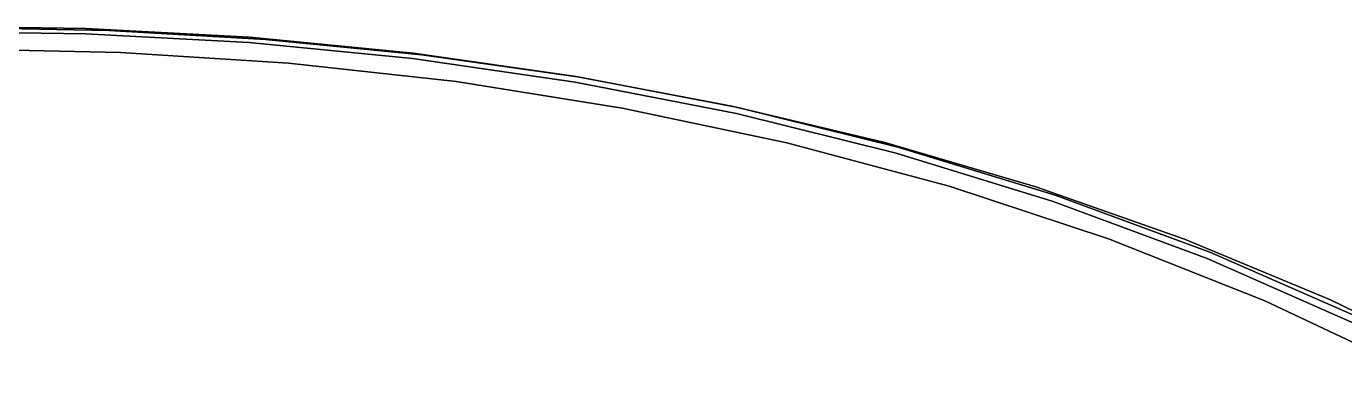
# Model space of a CAD drawing. Header units: centimetres. Extents: x -30.9 to 30.9, y -27.1 to 27.1.
# Drawn here: x 0.62 to 11.65, y 24.23 to 27.13 of the extents above; entities that cross this region are included whole.
import ezdxf

# ---------------------------------------------------------------- set-up
doc = ezdxf.new("R2010")
doc.units = ezdxf.units.CM
doc.layers.get('0').update_dxf_attribs({"true_color": 0x5890e1})

msp = doc.modelspace()

# ---------------------------------------------------------------- linework, layer by layer
at = {"color": 13, "true_color": 0xe05656}
for points in [[(0, 27.125, 0), (1.114, 27.108, 0), (2.486, 27.034, 0), (3.855, 26.902, 0), (5.218, 26.707, 0), (6.571, 26.446, 0), (7.909, 26.116, 0), (9.226, 25.714, 0), (10.518, 25.237, 0), (11.78, 24.684, 0)], [(11.78, 24.684, 0), (10.518, 25.237, 0), (9.226, 25.714, 0), (7.909, 26.116, 0), (6.571, 26.446, 0), (5.218, 26.707, 0), (3.855, 26.902, 0), (2.486, 27.034, 0), (1.114, 27.108, 0), (0, 27.125, 0)], [(12.708, 24.264, 0), (11.529, 24.839, 0), (10.306, 25.347, 0), (9.064, 25.784, 0), (7.801, 26.154, 0), (6.521, 26.459, 0), (5.229, 26.703, 0), (3.927, 26.887, 0), (2.619, 27.016, 0), (1.309, 27.09, 0), (0, 27.115, 0)], [(0, 27.115, 0), (1.309, 27.09, 0), (2.619, 27.016, 0), (3.927, 26.887, 0), (5.229, 26.703, 0), (6.521, 26.459, 0), (7.801, 26.154, 0), (9.064, 25.784, 0), (10.306, 25.347, 0), (11.529, 24.839, 0), (12.708, 24.264, 0)], [(11.753, 24.629, 0), (10.496, 25.184, 0), (9.208, 25.662, 0), (7.894, 26.065, 0), (6.56, 26.397, 0), (5.21, 26.66, 0), (3.849, 26.856, 0), (2.483, 26.99, 0), (1.113, 27.063, 0), (0, 27.081, 0)], [(0, 27.081, 0), (1.113, 27.063, 0), (2.483, 26.99, 0), (3.849, 26.856, 0), (5.21, 26.66, 0), (6.56, 26.397, 0), (7.894, 26.065, 0), (9.208, 25.662, 0), (10.496, 25.184, 0), (11.753, 24.629, 0)], [(0, 26.937, 0), (1.407, 26.907, 0), (2.812, 26.817, 0), (4.213, 26.663, 0), (5.603, 26.442, 0), (6.98, 26.151, 0), (8.337, 25.788, 0), (9.671, 25.348, 0), (10.978, 24.83, 0), (12.25, 24.23, 0)], [(12.25, 24.23, 0), (10.978, 24.83, 0), (9.671, 25.348, 0), (8.337, 25.788, 0), (6.98, 26.151, 0), (5.603, 26.442, 0), (4.213, 26.663, 0), (2.812, 26.817, 0), (1.407, 26.907, 0), (0, 26.937, 0)]]:
    msp.add_polyline3d(points, dxfattribs=at)

doc.saveas('drawing.dxf')
